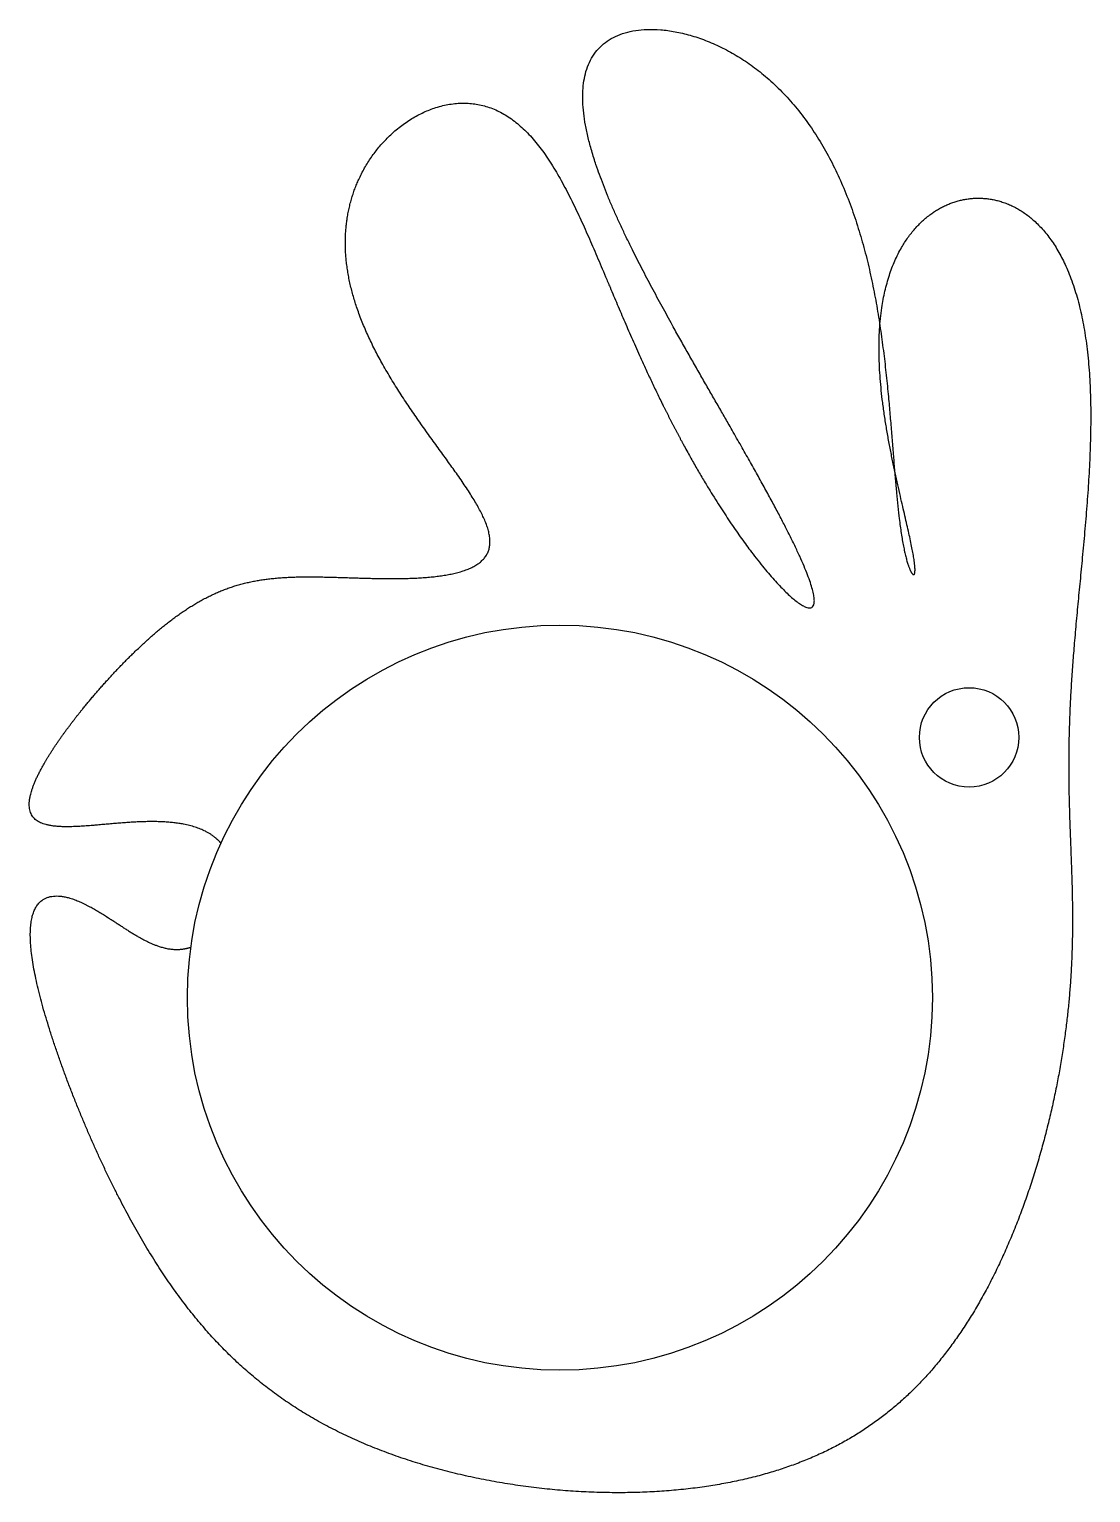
# Model space of a CAD drawing. Header units: millimetres. Extents: x -53 to 53, y -50 to 97.
import ezdxf

# ---------------------------------------------------------------- set-up
doc = ezdxf.new("R2010")
doc.units = ezdxf.units.MM
doc.layers.get('0').update_dxf_attribs({"linetype": 'CONTINUOUS'})

msp = doc.modelspace()

# ---------------------------------------------------------------- linework, layer by layer
for centre, radius in [((0, 0), 37.5), ((41.2, 26.2), 5)]:
    msp.add_circle(centre, radius)
msp.add_open_spline([(-34.12, 15.55), (-34.29, 15.74), (-35, 16.45), (-36.63, 17.41), (-39.82, 17.98), (-44.86, 17.59), (-50.22, 16.9), (-53.53, 17.44), (-53.93, 20.03), (-51.72, 24.4), (-48.55, 28.61), (-45.87, 31.69), (-44.06, 33.58), (-43.15, 34.47), (-42.25, 35.36), (-40.44, 37.04), (-37.77, 39.19), (-34.35, 41.19), (-30.02, 42.31), (-25.25, 42.46), (-19.88, 42.19), (-14.34, 42.07), (-9.64, 42.59), (-6.83, 44.11), (-6.63, 46.86), (-8.93, 50.9), (-12.86, 56.09), (-17.2, 62.15), (-20.64, 68.68), (-22.16, 75.21), (-21.31, 81.2), (-18.46, 86.08), (-14.35, 89.34), (-9.88, 90.58), (-5.76, 89.61), (-2.24, 86.49), (0.77, 81.49), (3.59, 75.08), (6.55, 67.8), (9.93, 60.26), (13.71, 53.1), (17.63, 46.89), (21.26, 42.16), (24.12, 39.33), (25.77, 38.71), (25.87, 40.44), (24.28, 44.47), (21.1, 50.59), (16.63, 58.39), (11.44, 67.32), (6.39, 76.62), (2.62, 85.38), (1.49, 92.55), (3.91, 97.13), (9.93, 98.34), (18.05, 95.74), (24.98, 89.45), (29.73, 80.35), (32.24, 69.73), (33.29, 59.12), (33.84, 50.07), (34.62, 43.91), (35.83, 41.57), (35.98, 43.31), (34.75, 48.5), (32.94, 55.94), (31.74, 64.15), (32.24, 71.65), (34.81, 77.32), (38.92, 80.52), (43.66, 81), (47.99, 78.81), (51.18, 74.28), (53.04, 67.93), (53.65, 60.37), (53.36, 52.25), (52.61, 44.17), (51.82, 36.59), (51.31, 29.76), (51.16, 23.67), (51.29, 18.12), (51.54, 12.81), (51.69, 7.44), (51.52, 1.78), (50.91, -4.25), (49.78, -10.57), (48.12, -17), (45.93, -23.32), (43.21, -29.26), (39.97, -34.61), (36.16, -39.24), (31.73, -43.05), (26.62, -46.01), (20.83, -48.15), (14.41, -49.46), (7.48, -50), (0.26, -49.78), (-7, -48.83), (-14.03, -47.15), (-20.62, -44.75), (-26.58, -41.59), (-31.86, -37.63), (-36.51, -32.8), (-40.65, -27.07), (-44.38, -20.49), (-47.75, -13.27), (-50.66, -5.8), (-52.86, 1.28), (-53.77, 7.01), (-52.86, 10.34), (-49.9, 10.72), (-46.04, 8.6), (-42.66, 6.04), (-40.14, 4.83), (-38.43, 4.74), (-37.46, 4.98), (-37.15, 5.08)], degree=5, knots=[0.9242411, 0.9242411, 0.9242411, 0.9242411, 0.9242411, 0.9242411, 0.9272727, 0.9363636, 0.9454545, 0.9545455, 0.9636364, 0.9727273, 0.9818182, 0.9909091, 1, 1, 1, 1, 1, 1.0090909, 1.0181818, 1.0272727, 1.0363636, 1.0454545, 1.0545455, 1.0636364, 1.0727273, 1.0818182, 1.0909091, 1.1, 1.1090909, 1.1181818, 1.1272727, 1.1363636, 1.1454545, 1.1545455, 1.1636364, 1.1727273, 1.1818182, 1.1909091, 1.2, 1.2090909, 1.2181818, 1.2272727, 1.2363636, 1.2454545, 1.2545455, 1.2636364, 1.2727273, 1.2818182, 1.2909091, 1.3, 1.3090909, 1.3181818, 1.3272727, 1.3363636, 1.3454545, 1.3545455, 1.3636364, 1.3727273, 1.3818182, 1.3909091, 1.4, 1.4090909, 1.4181818, 1.4272727, 1.4363636, 1.4454545, 1.4545455, 1.4636364, 1.4727273, 1.4818182, 1.4909091, 1.5, 1.5090909, 1.5181818, 1.5272727, 1.5363636, 1.5454545, 1.5545455, 1.5636364, 1.5727273, 1.5818182, 1.5909091, 1.6, 1.6090909, 1.6181818, 1.6272727, 1.6363636, 1.6454545, 1.6545455, 1.6636364, 1.6727273, 1.6818182, 1.6909091, 1.7, 1.7090909, 1.7181818, 1.7272727, 1.7363636, 1.7454545, 1.7545455, 1.7636364, 1.7727273, 1.7818182, 1.7909091, 1.8, 1.8090909, 1.8181818, 1.8272727, 1.8363636, 1.8454545, 1.8545455, 1.8636364, 1.8727273, 1.8818182, 1.8909091, 1.8953243, 1.8953243, 1.8953243, 1.8953243, 1.8953243, 1.8953243])

doc.saveas('drawing.dxf')
